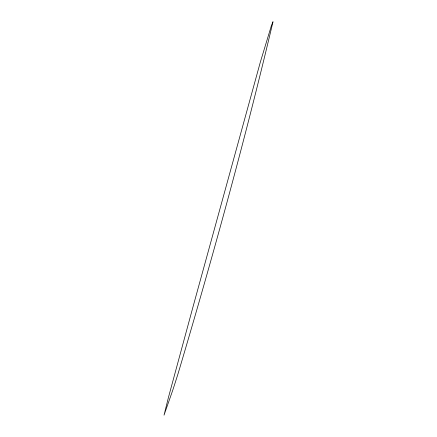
<?xml version="1.0" encoding="UTF-8"?>
<svg xmlns="http://www.w3.org/2000/svg" width="437" height="437" viewBox="0 0 437 437"><rect width="100%" height="100%" fill="white"/><g stroke="black" fill="none" stroke-linecap="round" stroke-linejoin="round"><path stroke-width="0.66" d="M272.972 21.85C245.091 139.829 212.857 256.814 178.269 372.996A52.036 1.885 -72.6 0 1 172.659 390.498L164.028 415.15L168.431 397.468L192.968 306.998L260.305 62.229L271.486 25.373L272.972 21.85"/></g></svg>
